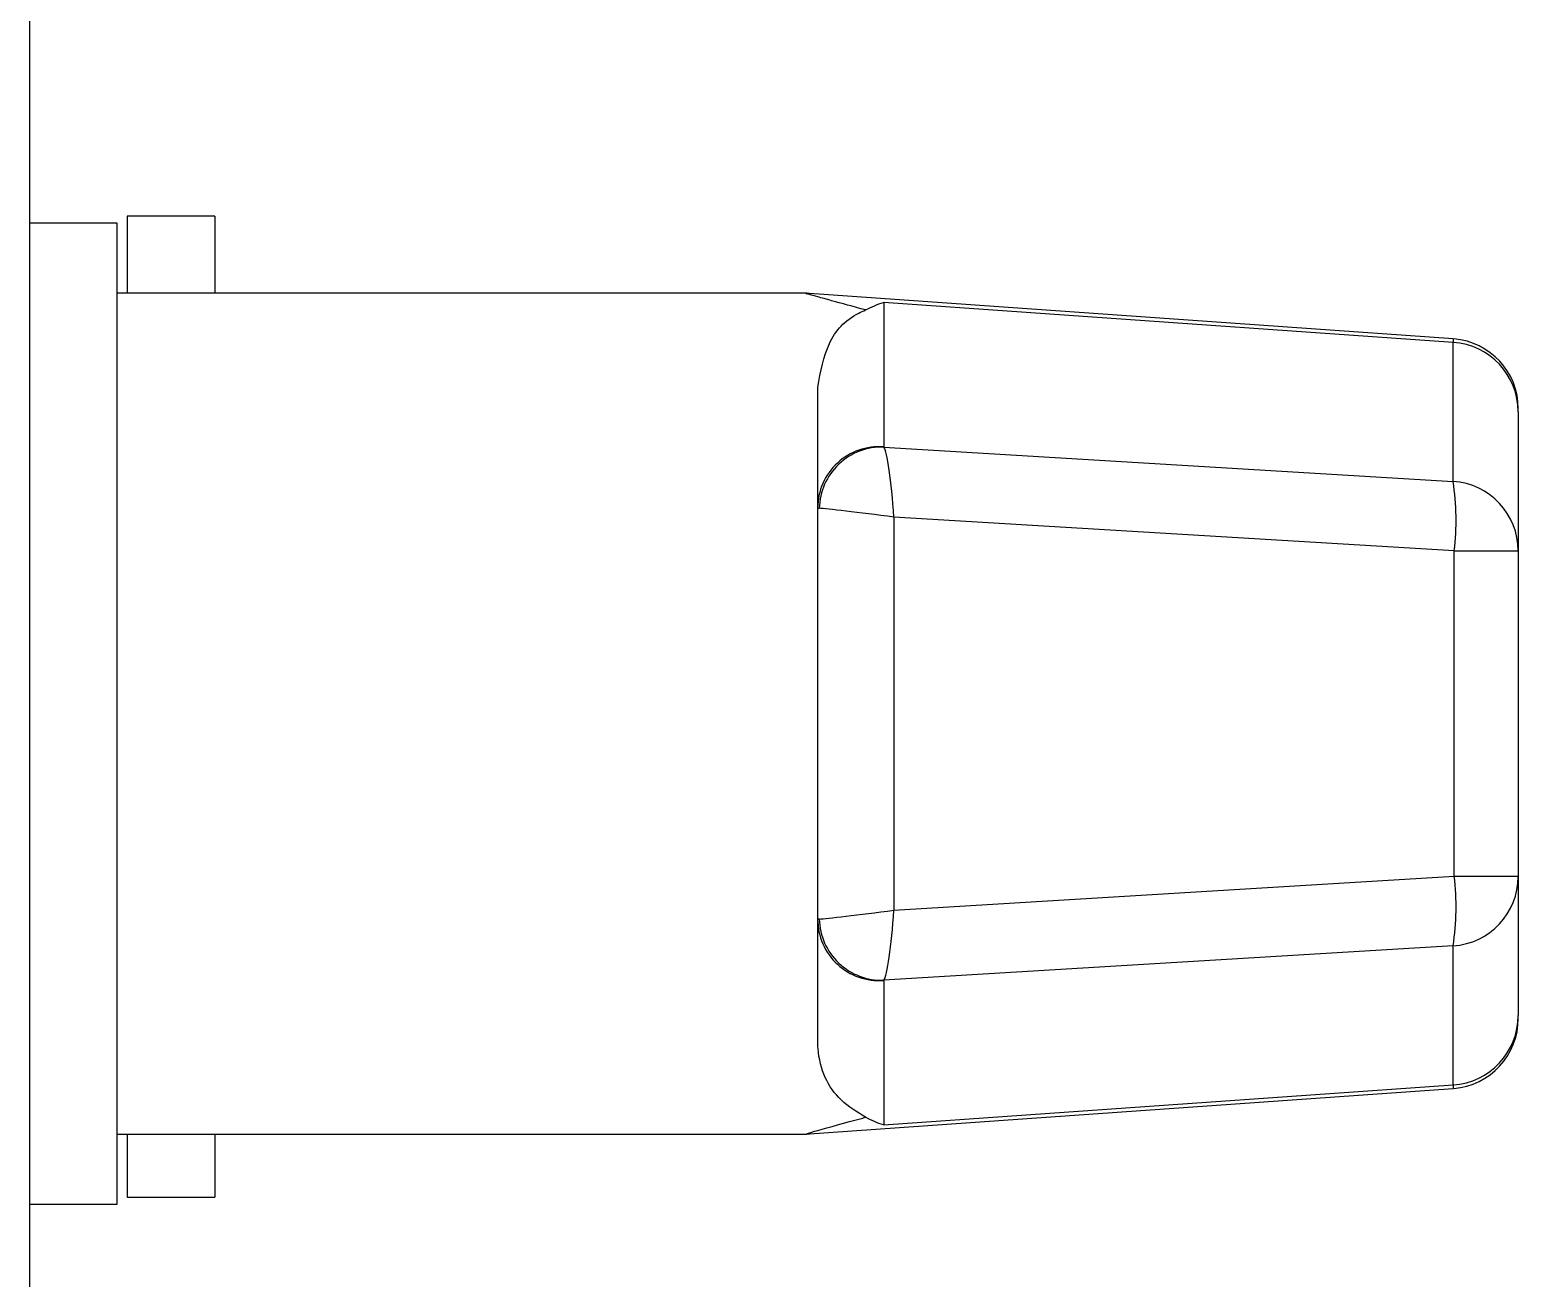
# Model space of a CAD drawing. Extents: x 7 to 135, y 3 to 97.
# Drawn here: x 61.084 to 62.412, y 84.169 to 85.283 of the extents above; entities that cross this region are included whole.
import ezdxf

# ---------------------------------------------------------------- set-up
doc = ezdxf.new("R2010")
doc.units = 0
doc.header["$MEASUREMENT"] = 0
doc.layers.add('OBJECT', color=7, linetype='CONTINUOUS')

msp = doc.modelspace()

# ---------------------------------------------------------------- linework, layer by layer
at = {"layer": 'OBJECT'}
for p, q in [((61.0844, 84.0543), (61.0844, 85.3043)), ((61.2494, 85.1168), (61.1714, 85.1168)), ((61.1714, 85.1168), (61.1714, 85.0481)), ((61.2494, 85.1168), (61.2494, 85.0481)), ((61.1624, 85.1106), (61.0844, 85.1106)), ((61.1624, 84.2356), (61.1624, 85.1106)), ((61.7775, 85.0481), (61.1624, 85.0481)), ((62.3542, 85.0074), (61.776, 85.0481)), ((62.3542, 85.0042), (61.8462, 85.0399)), ((61.8462, 85.0399), (61.8462, 84.911)), ((62.3542, 85.0074), (62.3542, 85.0042)), ((62.3542, 84.8801), (62.3542, 85.0042)), ((61.7874, 84.8565), (61.7874, 84.9642)), ((62.4124, 84.9422), (62.4124, 84.945)), ((62.4124, 84.9422), (62.4124, 84.8182)), ((61.8463, 84.9108), (62.3542, 84.8801)), ((61.7874, 84.4897), (61.7874, 84.8565)), ((61.8553, 84.8484), (61.8553, 84.4977)), ((62.3553, 84.8182), (61.8553, 84.8484)), ((62.3553, 84.528), (62.3553, 84.8182)), ((62.3553, 84.8182), (62.4124, 84.8182)), ((62.4124, 84.8182), (62.4124, 84.528)), ((61.8553, 84.4977), (62.3553, 84.528)), ((62.3553, 84.528), (62.4124, 84.528)), ((62.4124, 84.528), (62.4124, 84.4039)), ((61.7874, 84.3819), (61.7874, 84.4897)), ((62.3542, 84.466), (61.8463, 84.4353)), ((62.3542, 84.342), (62.3542, 84.466)), ((61.8462, 84.4351), (61.8462, 84.3062)), ((62.4124, 84.4011), (62.4124, 84.4039)), ((61.8462, 84.3062), (62.3542, 84.342)), ((62.3542, 84.342), (62.3542, 84.3388)), ((61.776, 84.2981), (62.3542, 84.3388)), ((61.1624, 84.2981), (61.7775, 84.2981)), ((61.1714, 84.2981), (61.1714, 84.2418)), ((61.2494, 84.2981), (61.2494, 84.2418)), ((61.0844, 84.2356), (61.1624, 84.2356)), ((61.1714, 84.2418), (61.2494, 84.2418))]:
    msp.add_line(p, q, dxfattribs=at)
for centre, radius, start, end in [((62.3499, 84.945), 0.0625, 0, 85.3404), ((62.3501, 84.942), 0.0623, 0.1682, 86.2005), ((61.8422, 84.8563), 0.0549, 85.8341, 179.7973), ((61.8445, 84.855), 0.0558, 88.0731, 178.7009), ((62.1252, 84.8451), 0.2317, 353.3221, 8.6893), ((62.3501, 84.818), 0.0623, 0.1682, 86.2005), ((62.1252, 84.501), 0.2317, 351.3107, 6.6779), ((62.3501, 84.5281), 0.0623, 273.7995, 359.8318), ((61.8422, 84.4898), 0.0549, 180.2027, 274.1659), ((61.8445, 84.4911), 0.0558, 181.2991, 271.9269), ((62.3501, 84.4041), 0.0623, 273.7995, 359.8318), ((62.3499, 84.4011), 0.0625, 274.4673, 0)]:
    msp.add_arc(centre, radius, start, end, dxfattribs=at)
for centre, major_axis, ratio, start_param, end_param in [((61.8537, 84.9105), (0.0075, -0.00053), 0.113367, 3.149676, 3.355799), ((61.8499, 84.8484), (-0.0042, 0.0629), 0.086265, 4.70661, 6.158549), ((61.8499, 84.856), (0.0625, -0.0005), 0.013671, 3.141708, 3.347832), ((61.8499, 84.8484), (0.0625, -0.0079), 0.010931, 1.484918, 2.936857), ((61.8499, 84.4902), (0.0625, 0.0005), 0.013671, 2.935354, 3.141477), ((61.8499, 84.4977), (0.0625, 0.0079), 0.010931, 3.346328, 4.798268), ((61.8499, 84.4977), (0.0042, 0.0629), 0.086265, 3.266229, 4.718168), ((61.8537, 84.4357), (0.0075, 0.00053), 0.113367, 2.927386, 3.13351)]:
    msp.add_ellipse(centre, major_axis=major_axis, ratio=ratio, start_param=start_param, end_param=end_param, dxfattribs=at)
for points, knots in [([(61.83, 85.0331), (61.8192, 85.0361), (61.8026, 85.0406), (61.785, 85.0455), (61.7755, 85.0482), (61.7771, 85.0478), (61.7775, 85.0476)], [0, 0, 0, 0, 0.3804126, 0.5856157, 0.8920272, 1, 1, 1, 1]), ([(61.7874, 84.9642), (61.79, 84.9781), (61.7953, 85.0064), (61.8127, 85.0253), (61.828, 85.0322), (61.83, 85.0331)], [0, 0, 0, 0, 0.454626, 0.927986, 1, 1, 1, 1]), ([(61.83, 85.0331), (61.8353, 85.0358), (61.8407, 85.0384), (61.8461, 85.0399), (61.8462, 85.0399)], [0, 0, 0, 0, 0.982724, 1, 1, 1, 1]), ([(61.83, 84.313), (61.8223, 84.3177), (61.8004, 84.3311), (61.7882, 84.3575), (61.7874, 84.3794), (61.7874, 84.3819)], [0, 0, 0, 0, 0.324577, 0.922742, 1, 1, 1, 1]), ([(61.7775, 84.2985), (61.7774, 84.2985), (61.7773, 84.2984), (61.7919, 84.3026), (61.8121, 84.3082), (61.8292, 84.3128), (61.83, 84.313)], [0, 0, 0, 0, 0.20038, 0.415073, 0.971023, 1, 1, 1, 1]), ([(61.8462, 84.3062), (61.8461, 84.3062), (61.8407, 84.3077), (61.8353, 84.3104), (61.83, 84.313)], [0, 0, 0, 0, 0.0172764, 1, 1, 1, 1])]:
    msp.add_open_spline(points, degree=3, knots=knots, dxfattribs=at)

doc.saveas('drawing.dxf')
